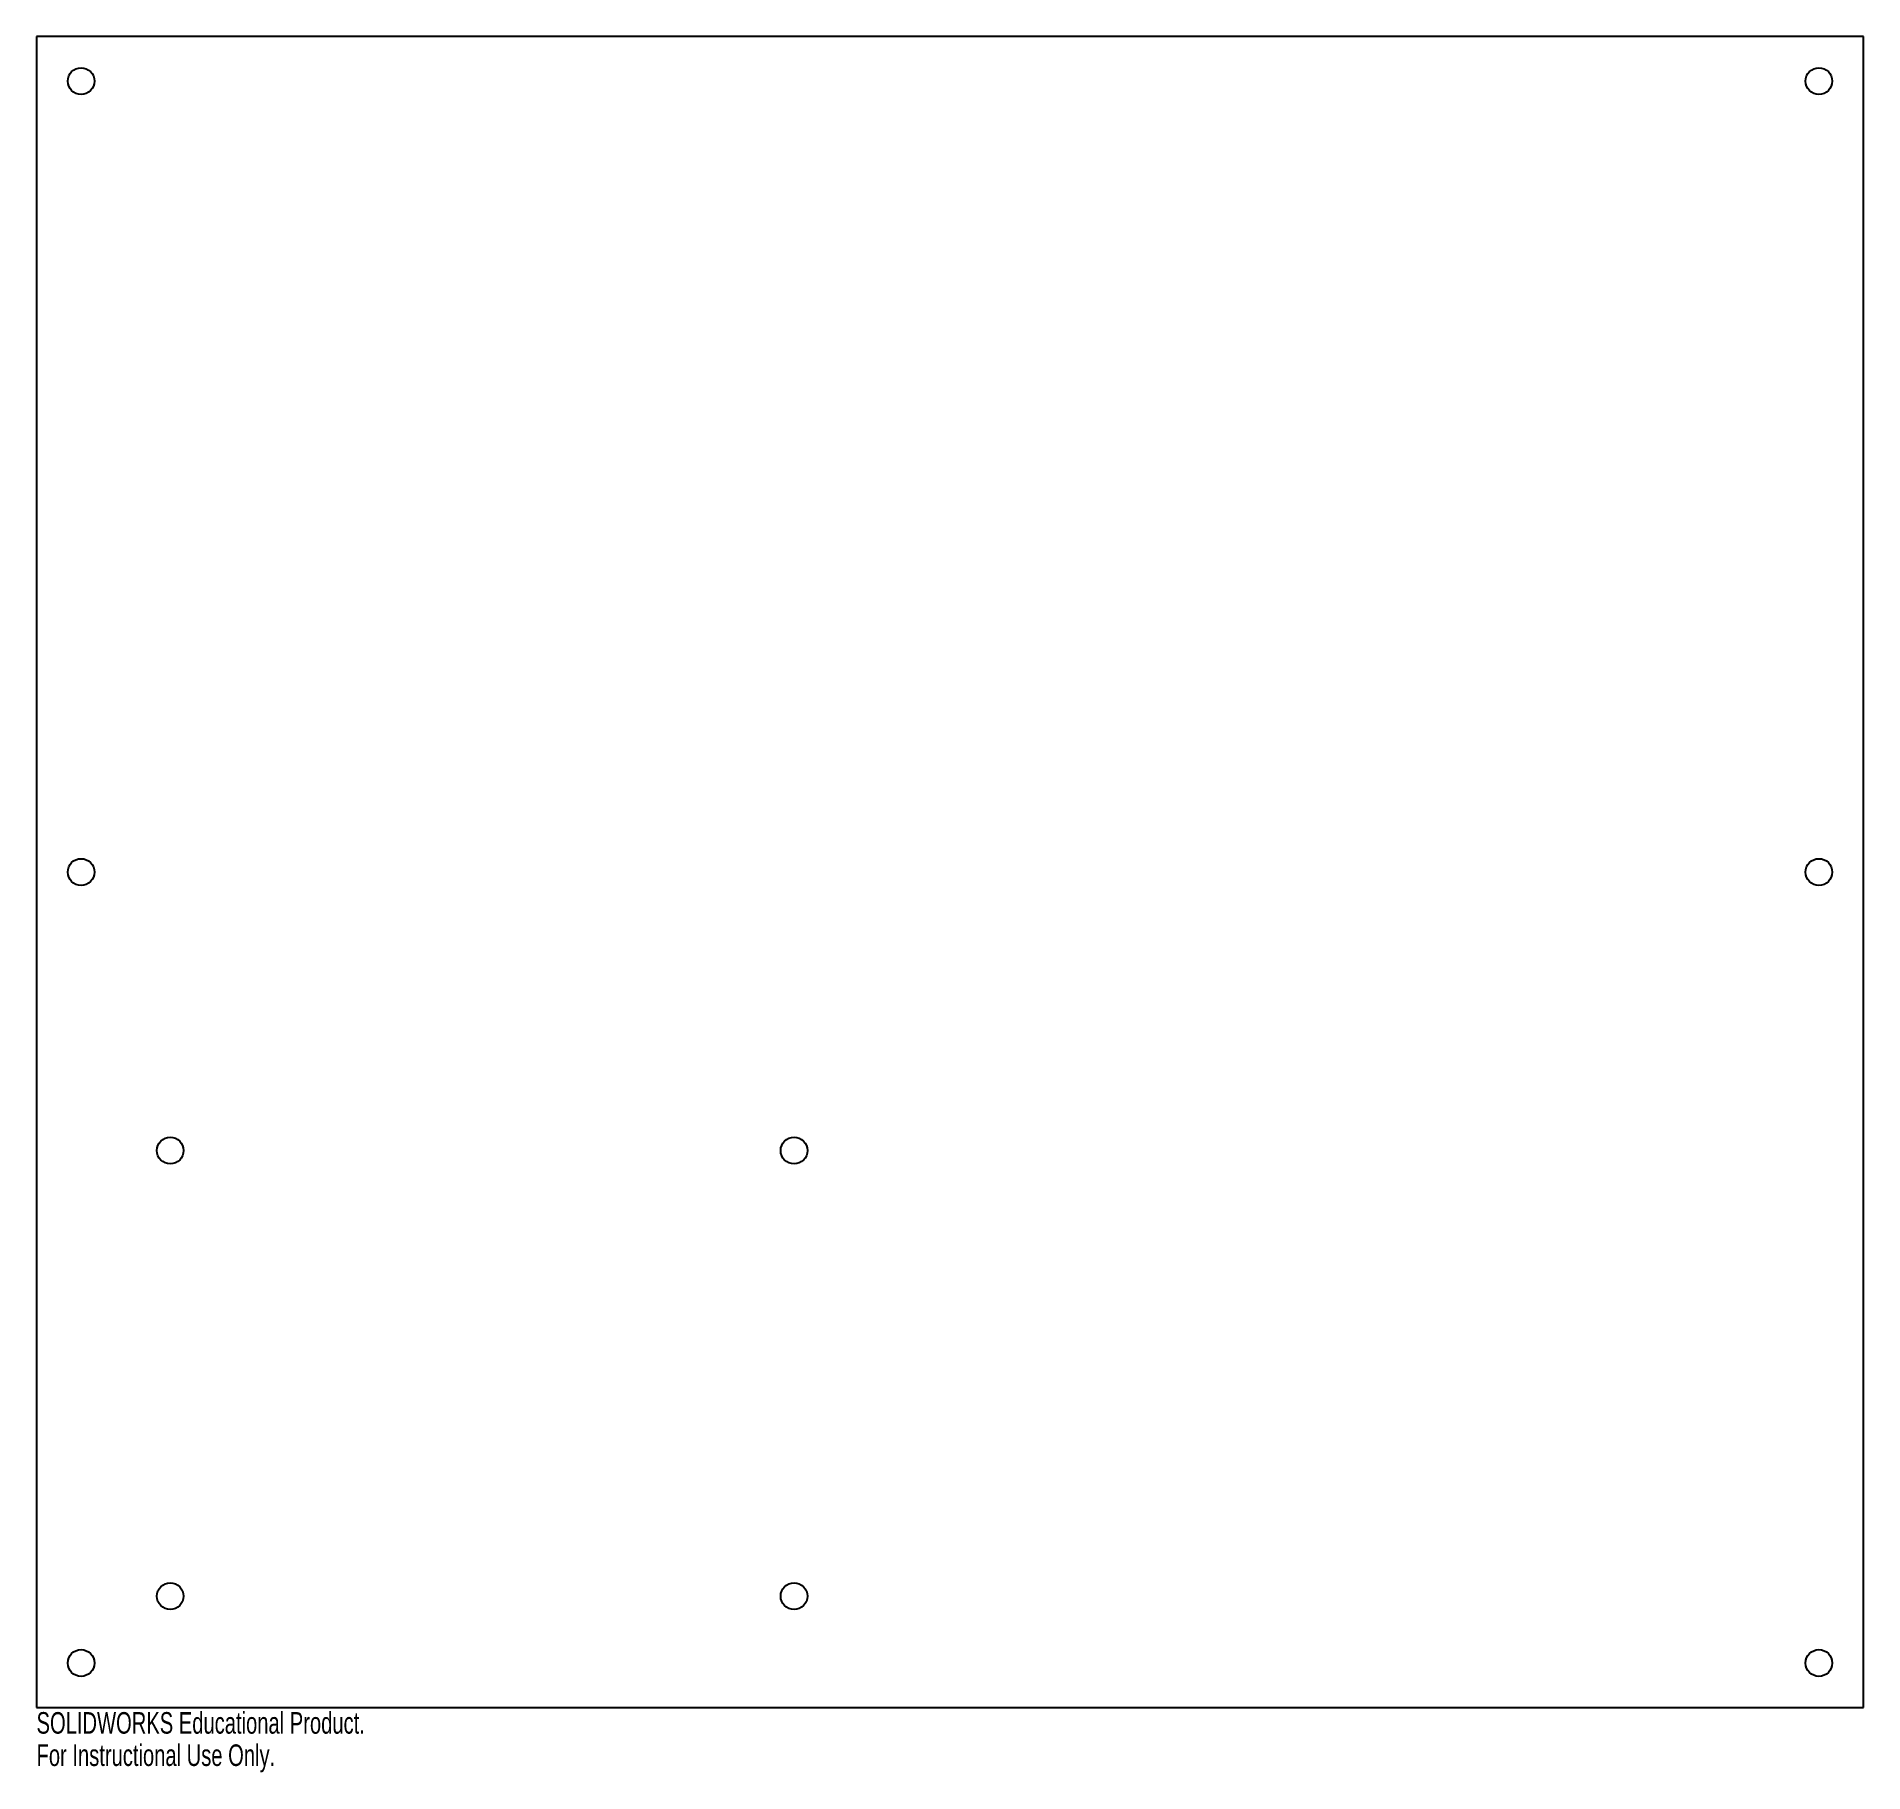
# Model space of a CAD drawing. Header units: millimetres. Extents: x 0 to 410, y -15 to 375.
import ezdxf

# ---------------------------------------------------------------- set-up
doc = ezdxf.new("R2010")
doc.units = ezdxf.units.MM
doc.styles.add('SLDTEXTSTYLE0', font='TXT', dxfattribs={"width": 0.7})

msp = doc.modelspace()

# ---------------------------------------------------------------- linework, layer by layer
at = {"color": 7, "linetype": 'Continuous', "lineweight": 25}
for p, q in [((410, 375), (0, 375)), ((0, 375), (0, 0)), ((410, 0), (410, 375)), ((0, 0), (410, 0))]:
    msp.add_line(p, q, dxfattribs=at)
for centre in [(10, 365), (400, 365), (10, 187.5), (400, 187.5), (30, 125), (170, 125), (30, 25), (170, 25), (10, 10), (400, 10)]:
    msp.add_circle(centre, 3, dxfattribs=at)

# ---------------------------------------------------------------- texts
at = {"color": 7, "linetype": 'Continuous', "char_height": 4.8336, "attachment_point": 1, "style": 'SLDTEXTSTYLE0'}
for s, insert in [('SOLIDWORKS Educational Product.', (0, -1.02)), ('For Instructional Use Only.', (0, -8.27))]:
    msp.add_mtext(s, dxfattribs=dict(at, insert=insert))

doc.saveas('drawing.dxf')
